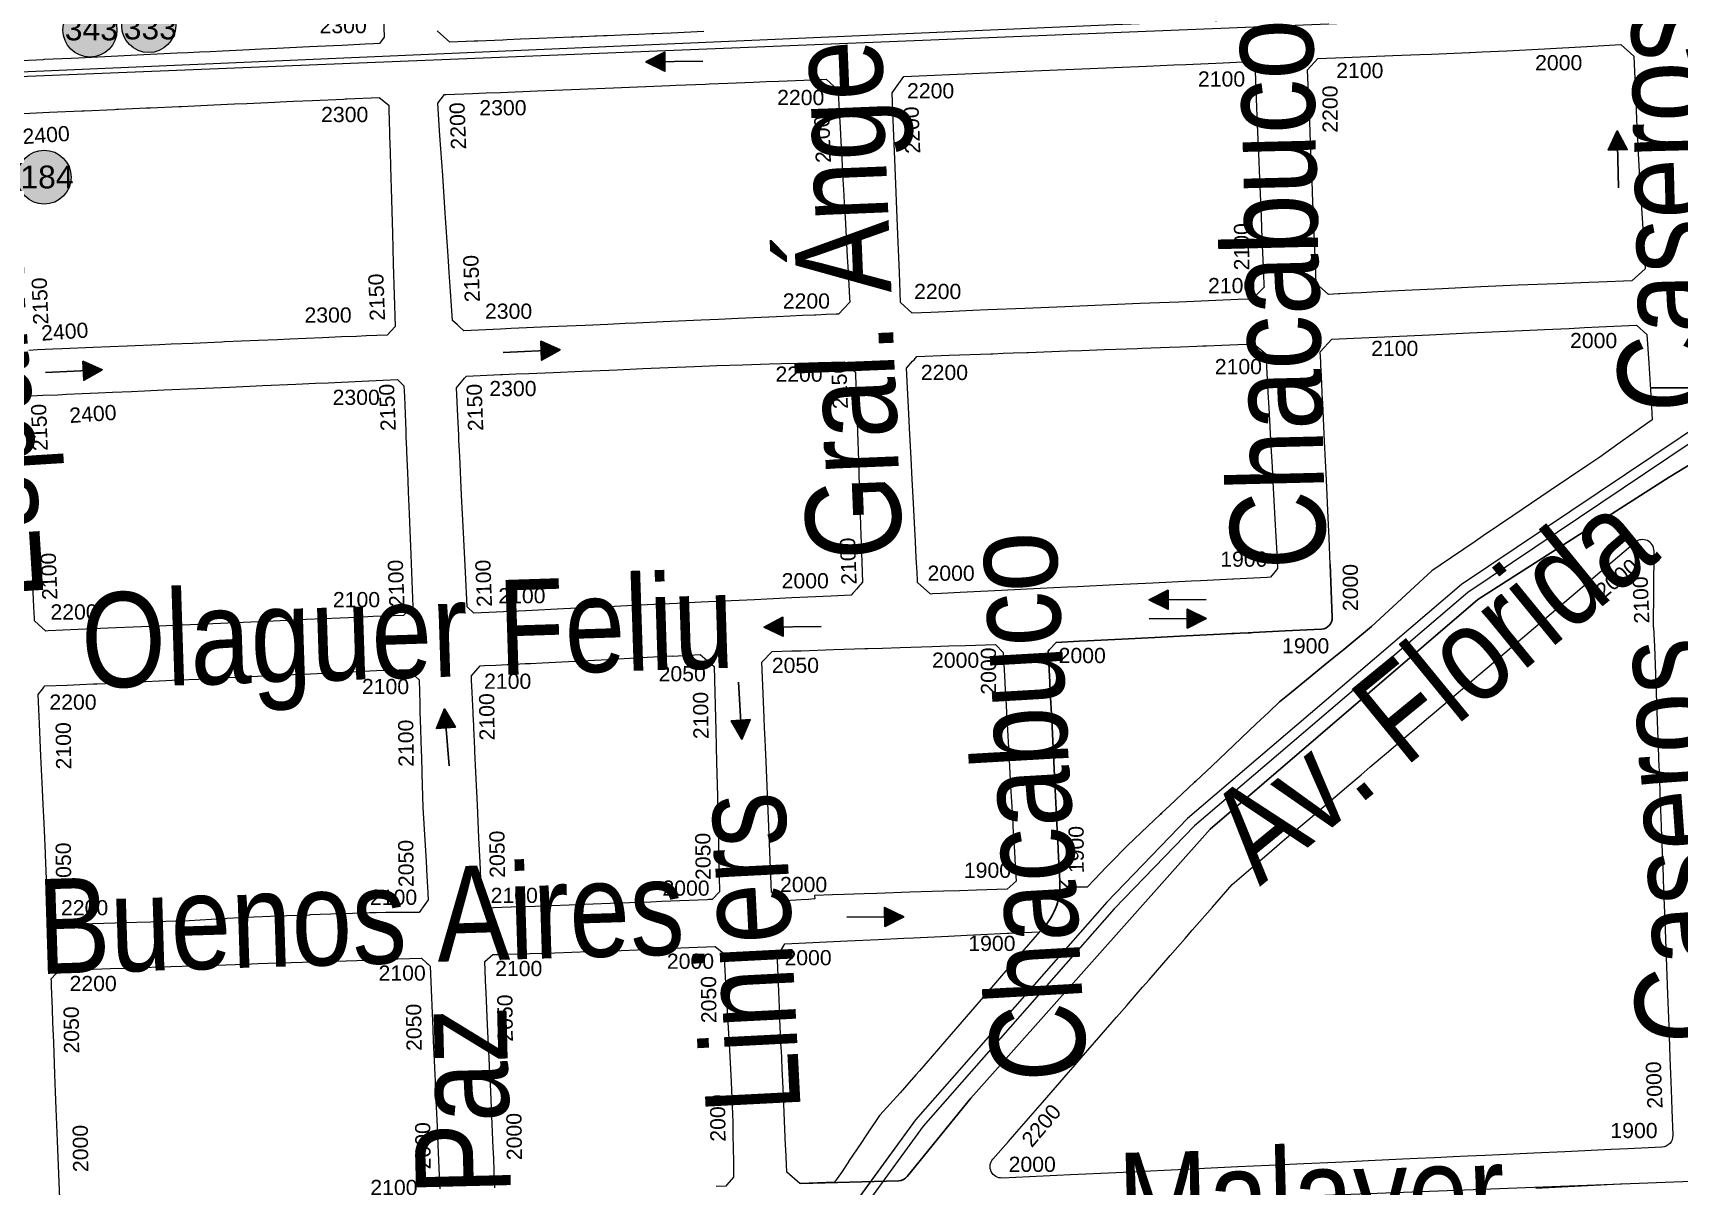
# Model space of a CAD drawing. Header units: millimetres. Extents: x 11558 to 23675, y 49449 to 61482.
# Drawn here: x 18738.4 to 19171.9, y 55759.5 to 56063.2 of the extents above; entities that cross this region are included whole.
import ezdxf

# ---------------------------------------------------------------- set-up
doc = ezdxf.new("R2010")
doc.units = ezdxf.units.MM
doc.linetypes.add('ACAD_ISO03W100', pattern=[30, 12, -18])
for name, color, linetype in [('0. plano base - nombres calles', 22, 'Continuous'), ('0. Plano Base - PLANO', 254, 'Continuous'), ('0. Plano base - sentido calles', 253, 'Continuous'), ('0. vias del tren', 252, 'VÍAS'), ('0.BARRIOS - DIVISIÓN', 12, 'ACAD_ISO03W100'), ('7. puesta en valor CC la lucila', 212, 'Continuous'), ('Linea 343 IDA', 55, 'Continuous'), ('numeración', 7, 'Continuous')]:
    doc.layers.add(name, color=color, linetype=linetype)
for name, color, linetype, true_color in [('Linea 184 IDA', 7, 'Continuous', 0x3d3d3d), ('Linea 184 REGRESO', 7, 'Continuous', 0x18f75b), ('Linea 707 - ex333', 7, 'Continuous', 0xad002b)]:
    doc.layers.add(name, color=color, linetype=linetype, true_color=true_color)
doc.layers.get('7. puesta en valor CC la lucila').off()
doc.styles.get("Standard").update_dxf_attribs({"font": 'arial.ttf'})
doc.linetypes.add('VÍAS', pattern='A,0.15,[130,ltypeshp.shx,S=0.25,R=0,X=0,Y=0],0.15', length=0.3)

# ---------------------------------------------------------------- blocks, each defined once
blk = doc.blocks.new('MANZANAS')
at = {"layer": '0. Plano Base - PLANO', "color": 0, "linetype": 'Continuous', "lineweight": 5}
for p, q in [((5638356.26, 6179566.46), (5638375.63, 6179613.79)), ((5638390.29, 6179596.08), (5638381.08, 6179614.04))]:
    blk.add_line(p, q, dxfattribs=at)
at = {"layer": '0. Plano Base - PLANO', "color": 0, "linetype": 'VÍAS', "lineweight": 5, "ltscale": 4}
for points in [[(5638521.01, 6179852.54), (5638443.65, 6179752.06), (5638377.59, 6179651.23), (5638340.19, 6179582.84), (5638322.33, 6179538.74), (5638313.75, 6179517.56), (5638304.57, 6179494.88), (5638295.85, 6179465.56), (5638277.52, 6179391.47), (5638271.99, 6179354.9), (5638265.44, 6179267.8), (5638261.95, 6179205.01), (5638248.6, 6178985.17), (5638230.1, 6178585.9), (5638216.19, 6178231.93), (5638207.85, 6178052.52), (5638205.17, 6177994.89)], [(5638523.21, 6179851.07), (5638445.8, 6179750.53), (5638379.86, 6179649.87), (5638342.58, 6179581.7), (5638324.78, 6179537.75), (5638316.2, 6179516.57), (5638307.07, 6179494.01), (5638298.4, 6179464.87), (5638280.11, 6179390.95), (5638274.62, 6179354.6), (5638268.08, 6179267.63), (5638264.59, 6179204.86), (5638251.24, 6178985.03), (5638232.74, 6178585.79), (5638218.83, 6178231.82), (5638210.49, 6178052.39), (5638207.81, 6177994.74)]]:
    blk.add_lwpolyline(points, dxfattribs=at)
at = {"layer": '0. Plano Base - PLANO', "color": 0}
for points in [[(5638258.35, 6179362.6), (5638281.02, 6179375.17, 0.218857), (5638282.5, 6179377.19), (5638287.86, 6179403.22), (5638311.07, 6179495.16), (5638345.81, 6179581.35), (5638375.64, 6179633.1), (5638418.77, 6179704.16), (5638448.18, 6179749.19), (5638500.12, 6179817.15), (5638517.95, 6179840.46, 0.823097), (5638514.05, 6179844.87), (5638494.51, 6179833.39)], [(5638307.02, 6179571.66), (5638313.93, 6179559.47, -0.410392), (5638312.84, 6179555.4), (5638304.59, 6179550.58), (5638297.27, 6179546.3), (5638296.74, 6179545.99), (5638296.15, 6179545.65), (5638294.35, 6179544.59), (5638292.97, 6179543.79), (5638292.45, 6179543.48), (5638289.89, 6179541.99), (5638282.05, 6179537.4), (5638274.88, 6179533.21), (5638267.42, 6179528.85), (5638259.52, 6179524.23), (5638257.65, 6179523.14), (5638252.45, 6179520.09), (5638251.78, 6179517.59), (5638251.65, 6179517.1), (5638255.8, 6179510.01), (5638257.09, 6179507.81), (5638260.81, 6179501.45), (5638269.2, 6179487.12), (5638273.62, 6179479.56), (5638273.78, 6179479.29), (5638275.39, 6179476.53), (5638277.9, 6179472.24), (5638278.06, 6179471.97), (5638278.11, 6179471.88), (5638280.84, 6179467.22), (5638282.18, 6179464.92), (5638284.83, 6179464.32), (5638289.41, 6179466.77), (5638290.17, 6179469.3), (5638291.47, 6179473.63), (5638292.12, 6179475.82), (5638293.56, 6179480.63), (5638293.6, 6179480.74), (5638293.69, 6179481.04), (5638293.74, 6179481.18), (5638296.16, 6179488.24), (5638297.68, 6179492.59), (5638297.84, 6179493.04), (5638297.85, 6179493.08), (5638298.81, 6179495.8), (5638301.76, 6179504.24), (5638301.9, 6179504.64), (5638303.81, 6179510.1), (5638305.56, 6179515.1), (5638309.11, 6179525.37), (5638310.6, 6179529.65), (5638311.88, 6179533.35), (5638312.97, 6179535.88), (5638314.45, 6179539.31), (5638317.02, 6179545.29), (5638318.52, 6179548.78), (5638320.51, 6179553.38), (5638324.26, 6179562.08)], [(5638283.71, 6179450.48, 0.228234), (5638282.18, 6179464.92, -1.337901)]]:
    blk.add_lwpolyline(points, format="xyb", dxfattribs=at)
at = {"layer": '0. Plano Base - PLANO', "color": 0, "linetype": 'Continuous', "lineweight": 5}
for points in [[(5638276.11, 6179635.79), (5638273.86, 6179634.47), (5638271.65, 6179635.02), (5638269.7, 6179635.51), (5638268.51, 6179637.59), (5638268.36, 6179637.84), (5638265.14, 6179643.46), (5638261.08, 6179650.57), (5638257.81, 6179656.28), (5638256.09, 6179659.29), (5638251.39, 6179667.49), (5638249.69, 6179670.46), (5638241.71, 6179684.42), (5638242.77, 6179688.29), (5638248.73, 6179691.7), (5638254.3, 6179694.9), (5638259.86, 6179698.07), (5638266.09, 6179701.64), (5638268.71, 6179703.14), (5638277.46, 6179708.16), (5638277.59, 6179708.23), (5638280.31, 6179709.8), (5638285.93, 6179713.04), (5638294.49, 6179718.09), (5638304.15, 6179723.8), (5638311.84, 6179728.33), (5638316.25, 6179727.24), (5638323.25, 6179715.14), (5638324.72, 6179712.6), (5638326.85, 6179708.92), (5638328.31, 6179706.41), (5638333.21, 6179698.12), (5638334.37, 6179696.18), (5638335.83, 6179693.75), (5638338.53, 6179689.26), (5638344.75, 6179678.91), (5638343.08, 6179674.45), (5638335.54, 6179670.16), (5638333.24, 6179668.85), (5638325.92, 6179664.69), (5638317.04, 6179659.63), (5638308.56, 6179654.76), (5638299.7, 6179649.58), (5638291.26, 6179644.65), (5638285.1, 6179641.04), (5638281.31, 6179638.83), (5638279.34, 6179637.67), (5638279.14, 6179637.56), (5638276.4, 6179635.95)], [(5638183.13, 6179582.02), (5638178.83, 6179579.55), (5638174.84, 6179580.59), (5638172.19, 6179585.24), (5638170.9, 6179587.49), (5638165.94, 6179596.18), (5638156.09, 6179613.41), (5638150.98, 6179622.36), (5638147.41, 6179628.61), (5638148.17, 6179633.87), (5638165.61, 6179643.89), (5638170.95, 6179646.96), (5638174.05, 6179648.75), (5638203.63, 6179665.76), (5638209.83, 6179669.33), (5638212.59, 6179670.91), (5638221.1, 6179675.81), (5638225.69, 6179678.45), (5638229.61, 6179677.69), (5638234.35, 6179669.41), (5638235.48, 6179667.45), (5638235.5, 6179667.41), (5638236.52, 6179665.63), (5638236.6, 6179665.49), (5638241.43, 6179657.07), (5638243.68, 6179653.13), (5638248.62, 6179644.52), (5638251.53, 6179639.44), (5638256.2, 6179631.31), (5638257.7, 6179628.68), (5638257.91, 6179628.33), (5638257.5, 6179626.97), (5638256.92, 6179625.03), (5638256.67, 6179624.19), (5638256.3, 6179623.98), (5638253.36, 6179622.3), (5638248.28, 6179619.38), (5638241.53, 6179615.51), (5638239.78, 6179614.51), (5638230.96, 6179609.45), (5638222.32, 6179604.49), (5638213.77, 6179599.59), (5638204.59, 6179594.32), (5638196.13, 6179589.47), (5638192.69, 6179587.5), (5638186.63, 6179584.02)], [(5638084.55, 6179525.81), (5638076.22, 6179521), (5638074.42, 6179521.48), (5638073.96, 6179521.61), (5638072.31, 6179522.04), (5638068.3, 6179528.62), (5638065.71, 6179532.87), (5638064.19, 6179535.37), (5638062.79, 6179537.66), (5638058.21, 6179545.17), (5638057.59, 6179546.19), (5638052.38, 6179554.73), (5638046.91, 6179563.71), (5638045.46, 6179566.08), (5638042.47, 6179570.99), (5638043.02, 6179573.82), (5638043.4, 6179574.04), (5638049.41, 6179577.48), (5638050.87, 6179578.31), (5638052.55, 6179579.28), (5638055.85, 6179581.17), (5638064.27, 6179585.98), (5638073.97, 6179591.53), (5638081.64, 6179595.93), (5638094.57, 6179603.33), (5638095.9, 6179604.09), (5638102.72, 6179608), (5638103.57, 6179608.48), (5638107.82, 6179610.91), (5638113.66, 6179614.26), (5638116.58, 6179615.93), (5638119.5, 6179617.6), (5638125.2, 6179620.86), (5638130.32, 6179623.79), (5638134.38, 6179622.72), (5638135.55, 6179620.74), (5638137.95, 6179616.69), (5638139.42, 6179614.2), (5638141.32, 6179610.99), (5638144.51, 6179605.6), (5638146.38, 6179602.44), (5638148.53, 6179598.8), (5638149.7, 6179596.82), (5638151.53, 6179593.73), (5638153.29, 6179590.76), (5638156.8, 6179584.83), (5638158.81, 6179581.44), (5638162.32, 6179575.5), (5638162.9, 6179574.52), (5638161.75, 6179570.4), (5638161.16, 6179570.06), (5638158.93, 6179568.77), (5638156.58, 6179567.42), (5638156.25, 6179567.22), (5638153.53, 6179565.66), (5638150.71, 6179564.02), (5638147.59, 6179562.22), (5638138.85, 6179557.18), (5638134.35, 6179554.58), (5638130.34, 6179552.26), (5638121.67, 6179547.25), (5638115.52, 6179543.7), (5638113, 6179542.24), (5638109.05, 6179539.96), (5638103.89, 6179536.99), (5638095.64, 6179532.22), (5638086.99, 6179527.23)], [(5638217.64, 6179516.4), (5638217.11, 6179516.09), (5638216.97, 6179516.13), (5638212.8, 6179517.22), (5638212.49, 6179517.75), (5638211.46, 6179519.5), (5638209.49, 6179522.85), (5638207.31, 6179526.58), (5638206.52, 6179527.93), (5638201.4, 6179536.67), (5638199.04, 6179540.69), (5638196.21, 6179545.52), (5638192.26, 6179552.26), (5638191.2, 6179554.07), (5638184.21, 6179566), (5638184.77, 6179568.34), (5638184.91, 6179568.9), (5638185.17, 6179569.98), (5638192.57, 6179574.18), (5638202.15, 6179579.62), (5638202.6, 6179579.87), (5638204.99, 6179581.23), (5638207.25, 6179582.51), (5638210.39, 6179584.29), (5638210.69, 6179584.46), (5638219.73, 6179589.58), (5638222.9, 6179591.38), (5638228.19, 6179594.39), (5638230.76, 6179595.84), (5638235.66, 6179598.63), (5638236.8, 6179599.27), (5638243.09, 6179602.84), (5638245.59, 6179604.26), (5638249.33, 6179606.38), (5638250.7, 6179607.16), (5638251.57, 6179607.65), (5638255.07, 6179609.64), (5638258.78, 6179611.74), (5638262.52, 6179613.86), (5638266.4, 6179612.98), (5638271.59, 6179604.21), (5638273.64, 6179600.75), (5638278.82, 6179592), (5638281.6, 6179587.3), (5638283.6, 6179583.93), (5638288.64, 6179575.42), (5638290.95, 6179571.51), (5638293.25, 6179567.64), (5638295.23, 6179564.28), (5638295.03, 6179563.26), (5638294.67, 6179561.35), (5638293.85, 6179560.87), (5638286.18, 6179556.4), (5638286.09, 6179556.34), (5638283.16, 6179554.64), (5638278.68, 6179552.02), (5638276.68, 6179550.85), (5638267.84, 6179545.69), (5638259.3, 6179540.71), (5638250.61, 6179535.64), (5638248.41, 6179534.36), (5638242.2, 6179530.74), (5638233.4, 6179525.6), (5638223.94, 6179520.08), (5638219.72, 6179517.62)], [(5638124.69, 6179463.13), (5638112.84, 6179456.23), (5638110.49, 6179456.87), (5638105.88, 6179464.76), (5638100.66, 6179473.71), (5638095.63, 6179482.33), (5638090.51, 6179491.11), (5638088.34, 6179494.83), (5638087.68, 6179495.97), (5638085.15, 6179500.3), (5638081.39, 6179506.74), (5638082.12, 6179510.04), (5638082.15, 6179510.15), (5638082.27, 6179510.72), (5638090.06, 6179515.22), (5638090.49, 6179515.47), (5638093.59, 6179517.25), (5638096.59, 6179518.9), (5638102.14, 6179522.09), (5638108.79, 6179525.91), (5638110.94, 6179527.15), (5638116.77, 6179530.51), (5638122.64, 6179533.88), (5638128.44, 6179537.22), (5638134.39, 6179540.64), (5638139.53, 6179543.57), (5638145.48, 6179546.89), (5638151.66, 6179550.35), (5638154.42, 6179551.89), (5638158.16, 6179553.98), (5638160.68, 6179555.39), (5638162.94, 6179556.66), (5638168.85, 6179559.96), (5638169.59, 6179559.75), (5638171.19, 6179559.29), (5638172.77, 6179558.84), (5638174.68, 6179555.44), (5638176.49, 6179552.22), (5638179.21, 6179547.37), (5638184.16, 6179538.56), (5638189.08, 6179529.81), (5638190.86, 6179526.63), (5638191.11, 6179526.19), (5638193.85, 6179521.31), (5638194.73, 6179519.75), (5638199.85, 6179510.63), (5638199.66, 6179509.84), (5638199.61, 6179509.65), (5638199.29, 6179508.3), (5638199.04, 6179507.26), (5638198.95, 6179506.93), (5638198.8, 6179506.27), (5638197.3, 6179505.4), (5638194.27, 6179503.63), (5638185.28, 6179498.4), (5638176.75, 6179493.44), (5638167.93, 6179488.3), (5638164.63, 6179486.38), (5638159.15, 6179483.19), (5638150.56, 6179478.19), (5638142.07, 6179473.24), (5638136.4, 6179469.95), (5638133.28, 6179468.13)], [(5638219.23, 6179426.06), (5638219.2, 6179426.04), (5638216.29, 6179427.17), (5638212.06, 6179434.52), (5638207.68, 6179442.14), (5638203.46, 6179449.48), (5638199.12, 6179457.03), (5638197.29, 6179460.22), (5638196.23, 6179462.06), (5638194.7, 6179464.73), (5638193.39, 6179467.02), (5638190.2, 6179472.57), (5638186.06, 6179479.76), (5638187.17, 6179483.44), (5638191.75, 6179486.01), (5638193.83, 6179487.17), (5638201.32, 6179491.38), (5638208.52, 6179495.42), (5638209.15, 6179495.77), (5638212.52, 6179497.66), (5638216.63, 6179499.97), (5638223.98, 6179504.09), (5638227.77, 6179506.22), (5638231.61, 6179508.37), (5638238.56, 6179512.27), (5638241.26, 6179511.3), (5638244.4, 6179506.02), (5638246.3, 6179502.82), (5638248.37, 6179499.33), (5638250.47, 6179495.8), (5638250.94, 6179495.01), (5638254.85, 6179488.42), (5638259.29, 6179480.93), (5638263.45, 6179473.92), (5638265.56, 6179470.37), (5638268.1, 6179466.1), (5638269.93, 6179463.01), (5638272.05, 6179459.44), (5638270.92, 6179456.46), (5638263.89, 6179452.52), (5638259.97, 6179450.32), (5638256.29, 6179448.25), (5638248.61, 6179443.94), (5638241.04, 6179439.69), (5638238.12, 6179438.05), (5638235.74, 6179436.72), (5638233.53, 6179435.48), (5638230.8, 6179433.94), (5638226.74, 6179431.66), (5638226.71, 6179431.65), (5638227.22, 6179430.85), (5638225.74, 6179429.97), (5638224.14, 6179429.01)], [(5638153.21, 6179389.75), (5638151.82, 6179388.96), (5638150, 6179389.33), (5638149.23, 6179390.67), (5638145.8, 6179396.57), (5638145.57, 6179396.97), (5638144.56, 6179398.71), (5638141.28, 6179404.36), (5638136.92, 6179411.87), (5638135.22, 6179414.81), (5638132.59, 6179419.33), (5638129.86, 6179424.03), (5638128.2, 6179426.89), (5638128.01, 6179427.23), (5638126.38, 6179430.03), (5638124.99, 6179432.42), (5638124.69, 6179432.94), (5638122.07, 6179437.45), (5638120.41, 6179440.31), (5638119.84, 6179441.3), (5638120.72, 6179444.69), (5638121.64, 6179445.23), (5638124.23, 6179446.74), (5638126.81, 6179448.26), (5638127.3, 6179448.55), (5638130.9, 6179450.66), (5638132.11, 6179451.36), (5638134.81, 6179452.95), (5638142.27, 6179457.32), (5638149.69, 6179461.68), (5638157.27, 6179466.12), (5638164.53, 6179470.38), (5638164.55, 6179470.39), (5638168.27, 6179472.57), (5638170.74, 6179474.02), (5638175.47, 6179472.92), (5638178.82, 6179466.85), (5638183.59, 6179458.18), (5638187.67, 6179450.77), (5638191.93, 6179443.03), (5638195.04, 6179437.37), (5638195.89, 6179435.83), (5638200.19, 6179428.03), (5638204.08, 6179420.95), (5638203.26, 6179418.24), (5638202.45, 6179417.78), (5638202.1, 6179417.57), (5638191.79, 6179411.67), (5638189.24, 6179410.21), (5638181.9, 6179406.03), (5638174.01, 6179401.56), (5638173.84, 6179401.46), (5638170.5, 6179399.57), (5638166.47, 6179397.28), (5638165.48, 6179396.71), (5638162.72, 6179395.15), (5638159.19, 6179393.14)], [(5638258.35, 6179362.6), (5638258.24, 6179362.54), (5638253.78, 6179363.61), (5638250.75, 6179368.87), (5638250.29, 6179369.66), (5638245.96, 6179377.18), (5638243.68, 6179381.13), (5638241.86, 6179384.28), (5638240.15, 6179387.25), (5638237.7, 6179391.49), (5638237.61, 6179391.65), (5638233.65, 6179398.51), (5638233.18, 6179399.34), (5638228.96, 6179406.65), (5638225.86, 6179412.03), (5638225.45, 6179412.73), (5638225.62, 6179416.66), (5638239.92, 6179424.99), (5638246.91, 6179429.06), (5638252.78, 6179432.48), (5638254.99, 6179433.76), (5638262.91, 6179438.37), (5638267.12, 6179440.82), (5638270.33, 6179442.69), (5638276.31, 6179446.18), (5638276.78, 6179446.45), (5638283.71, 6179450.48), (5638282.05, 6179443.51), (5638278.66, 6179429.25), (5638275.46, 6179415.79), (5638272.5, 6179403.35), (5638272.18, 6179401.99), (5638270.67, 6179395.87), (5638269.65, 6179392.01), (5638269.02, 6179389.65), (5638268.6, 6179388.05), (5638267.85, 6179381.41), (5638267.65, 6179379.61), (5638266.97, 6179373.6), (5638266.95, 6179373.48), (5638266.58, 6179370.18), (5638266.22, 6179367.04)], [(5638054.5, 6179333.51), (5638053.07, 6179332.74), (5638050.29, 6179333.43), (5638046.32, 6179340.36), (5638042.04, 6179347.75), (5638041.84, 6179348.09), (5638037.88, 6179354.93), (5638037.84, 6179355), (5638035.4, 6179359.23), (5638033.4, 6179362.68), (5638029.03, 6179370.22), (5638024.76, 6179377.59), (5638020.87, 6179384.32), (5638021.21, 6179386.09), (5638021.34, 6179386.71), (5638021.42, 6179387.14), (5638026.51, 6179390.05), (5638029.43, 6179391.72), (5638032.51, 6179393.49), (5638033.37, 6179393.98), (5638037.13, 6179396.16), (5638044.4, 6179400.39), (5638047.47, 6179402.17), (5638051.96, 6179404.78), (5638056.42, 6179407.38), (5638057.49, 6179407.99), (5638059.38, 6179409.09), (5638063.23, 6179411.34), (5638067.02, 6179413.54), (5638074.25, 6179417.74), (5638082.02, 6179422.26), (5638089.59, 6179426.66), (5638097.01, 6179430.97), (5638100.02, 6179432.66), (5638100.26, 6179432.79), (5638104.27, 6179435.04), (5638108.08, 6179434), (5638111.16, 6179428.48), (5638112.22, 6179426.57), (5638114.4, 6179422.68), (5638116.02, 6179419.78), (5638118.14, 6179415.97), (5638119.85, 6179412.91), (5638120.18, 6179412.34), (5638124.49, 6179404.62), (5638128.91, 6179397.27), (5638131.77, 6179392.48), (5638133.81, 6179389.01), (5638135.18, 6179386.66), (5638136.95, 6179383.65), (5638136.74, 6179382.16), (5638136.39, 6179379.6), (5638131.22, 6179376.97), (5638128.57, 6179375.63), (5638126.32, 6179374.36), (5638124.8, 6179373.51), (5638120.89, 6179371.31), (5638113.49, 6179367.13), (5638111.1, 6179365.77), (5638111.02, 6179365.72), (5638105.87, 6179362.78), (5638098.39, 6179358.52), (5638092.14, 6179354.83), (5638091.97, 6179354.72), (5638091.08, 6179354.2), (5638083.6, 6179349.78), (5638081.52, 6179348.59), (5638080.45, 6179347.99), (5638076.07, 6179345.53), (5638074.83, 6179344.84), (5638068.3, 6179341.18), (5638066.64, 6179340.25), (5638061.39, 6179337.3), (5638058.66, 6179335.77), (5638055.06, 6179333.82)]]:
    blk.add_lwpolyline(points, close=True, dxfattribs=at)
for points in [[(5638096, 6179620.04), (5638088.5, 6179615.74), (5638084.56, 6179613.48), (5638084.05, 6179613.18), (5638081.14, 6179611.51), (5638078.79, 6179610.16), (5638073.87, 6179607.34), (5638073.64, 6179607.21), (5638072.99, 6179606.84), (5638071.4, 6179605.93), (5638071.06, 6179605.73), (5638068.26, 6179604.12), (5638067.79, 6179603.85), (5638066.23, 6179602.96), (5638065.72, 6179602.67), (5638058.27, 6179598.39), (5638054.07, 6179595.98), (5638050.9, 6179594.17), (5638050.04, 6179593.67), (5638044.28, 6179590.36), (5638043.49, 6179589.91), (5638037.89, 6179586.7), (5638033.57, 6179587.83)], [(5638307.02, 6179571.66), (5638303.56, 6179577.61), (5638300.89, 6179582.22), (5638295.88, 6179590.84), (5638290.78, 6179599.61), (5638287.72, 6179604.88), (5638285.71, 6179608.33), (5638284.5, 6179610.42), (5638282.91, 6179613.14), (5638281.87, 6179614.94), (5638280.21, 6179617.79), (5638278.9, 6179620.04), (5638280.1, 6179624.41), (5638285.07, 6179627.29), (5638293.87, 6179632.38), (5638302.39, 6179637.32), (5638311.5, 6179642.61), (5638320.09, 6179647.58), (5638328.59, 6179652.51), (5638334.24, 6179655.78), (5638337.7, 6179657.79), (5638340.97, 6179659.68), (5638349.58, 6179664.67), (5638353.13, 6179663.77), (5638357.03, 6179657.28), (5638362.12, 6179648.82), (5638364.73, 6179644.48), (5638360, 6179635.26), (5638359.64, 6179634.56), (5638356.99, 6179629.4), (5638355.17, 6179626.03), (5638349.49, 6179615.56), (5638343.82, 6179605.09), (5638339.34, 6179596.82), (5638338.11, 6179594.54), (5638332.84, 6179584.81), (5638331.54, 6179582.41)], [(5638018.21, 6179586.45), (5638021.96, 6179579.91), (5638021.61, 6179577.84), (5638020.25, 6179577.05), (5638018.37, 6179575.96), (5638013.15, 6179572.92), (5638011.16, 6179571.76), (5638005.66, 6179568.56), (5637998.2, 6179564.22), (5637994.75, 6179562.21), (5637990.51, 6179559.75), (5637985.88, 6179557.05), (5637983.04, 6179555.4), (5637980.57, 6179553.96), (5637977.96, 6179552.45), (5637975.52, 6179551.02), (5637967.95, 6179546.62), (5637960.45, 6179542.25), (5637953.11, 6179537.98), (5637951.37, 6179536.97), (5637945.23, 6179533.4), (5637944.99, 6179533.26), (5637943.48, 6179532.38), (5637939.8, 6179530.23)], [(5637945.42, 6179517.44), (5637952.86, 6179521.74), (5637960.21, 6179525.99), (5637960.76, 6179526.31), (5637967.65, 6179530.29), (5637968.1, 6179530.55), (5637968.58, 6179530.83), (5637974.96, 6179534.52), (5637975.46, 6179534.81), (5637975.92, 6179535.07), (5637982.36, 6179538.8), (5637982.97, 6179539.15), (5637990.35, 6179543.42), (5637995.08, 6179546.15), (5637997.86, 6179547.76), (5638004.25, 6179551.45), (5638005.48, 6179552.16), (5638008.56, 6179553.94), (5638012.86, 6179556.43), (5638019.96, 6179560.53), (5638020.38, 6179560.78), (5638020.67, 6179560.95), (5638028.08, 6179565.23), (5638031.27, 6179564.56), (5638033.86, 6179559.9), (5638034.19, 6179559.31), (5638035.35, 6179557.22), (5638036.06, 6179555.95), (5638037.4, 6179553.55), (5638038.96, 6179550.75), (5638039.16, 6179550.38), (5638043.35, 6179542.87), (5638044.84, 6179540.18), (5638047.64, 6179535.15), (5638051.6, 6179528.04), (5638059.63, 6179513.61), (5638059.22, 6179512.18), (5638058.78, 6179510.69), (5638054.1, 6179507.99), (5638053.98, 6179507.92), (5638051.75, 6179506.64), (5638048.36, 6179504.69), (5638044, 6179502.19), (5638036.53, 6179497.89), (5638033.76, 6179496.29), (5638029.35, 6179493.76), (5638021.63, 6179489.32), (5638021.02, 6179488.97), (5638014.4, 6179485.16), (5638009.42, 6179482.3), (5638006.77, 6179480.78), (5637999.37, 6179476.52), (5637991.63, 6179472.07), (5637984.53, 6179467.98), (5637982.4, 6179466.76), (5637978.88, 6179464.74), (5637976.93, 6179463.61)], [(5637983.02, 6179453.27), (5637985.67, 6179454.81), (5637989.03, 6179456.74), (5637991.01, 6179457.89), (5637994.65, 6179459.99), (5637998.29, 6179462.09), (5638001.55, 6179463.97), (5638005.89, 6179466.48), (5638008.86, 6179468.19), (5638013.26, 6179470.73), (5638020.82, 6179475.09), (5638024.61, 6179477.28), (5638028.25, 6179479.38), (5638035.87, 6179483.78), (5638043.38, 6179488.11), (5638047.88, 6179490.71), (5638050.77, 6179492.38), (5638058.5, 6179496.84), (5638066.63, 6179501.54), (5638068.86, 6179500.88), (5638070.29, 6179498.38), (5638074.82, 6179490.47), (5638075.48, 6179489.31), (5638077.24, 6179486.24), (5638077.39, 6179485.98), (5638077.54, 6179485.72), (5638080.25, 6179480.98), (5638081.33, 6179479.1), (5638082.75, 6179476.62), (5638083.72, 6179474.93), (5638085.65, 6179471.55), (5638087.85, 6179467.7), (5638089.88, 6179464.16), (5638097.82, 6179450.28), (5638096.65, 6179447.18), (5638089.74, 6179443.2), (5638085.99, 6179441.03), (5638082.16, 6179438.83), (5638078.26, 6179436.58), (5638074.4, 6179434.35), (5638066.94, 6179430.05), (5638044.4, 6179417.06), (5638036.8, 6179412.68), (5638029.14, 6179408.27), (5638025.77, 6179406.32), (5638015.45, 6179400.37), (5638014.92, 6179400.06), (5638011.09, 6179401.11), (5638010.74, 6179401.71), (5638009.31, 6179404.15), (5638008.17, 6179406.11), (5638005.64, 6179410.44)], [(5638187.49, 6179324.48), (5638186.52, 6179326.19), (5638185.33, 6179328.28), (5638183.61, 6179331.3), (5638182.26, 6179333.66), (5638181.27, 6179335.39), (5638179.15, 6179339.03), (5638174.84, 6179346.48), (5638172.97, 6179349.69), (5638172.45, 6179350.6), (5638170.42, 6179354.1), (5638168.66, 6179357.12), (5638167.82, 6179358.57), (5638165.99, 6179361.73), (5638161.72, 6179369.11), (5638160.21, 6179371.71), (5638160.06, 6179371.97), (5638157.62, 6179376.17), (5638158.73, 6179378.75), (5638160.99, 6179380.01), (5638161.61, 6179380.36), (5638167.26, 6179383.5), (5638172.96, 6179386.69), (5638176.83, 6179388.89), (5638180.73, 6179391.11), (5638188.16, 6179395.3), (5638191.95, 6179397.47), (5638195.35, 6179399.43), (5638195.88, 6179399.73), (5638200, 6179402.1), (5638203.65, 6179404.19), (5638209.69, 6179407.66), (5638212.51, 6179407.07), (5638214.77, 6179403.29), (5638216.59, 6179400.25), (5638221.08, 6179392.75), (5638225.61, 6179385.18), (5638229.8, 6179377.97), (5638234.14, 6179370.51), (5638235.07, 6179368.79), (5638236.94, 6179365.34), (5638238.12, 6179363.18), (5638240.3, 6179359.15), (5638240.35, 6179359.05), (5638242.01, 6179355.96), (5638241.31, 6179353.32), (5638241.21, 6179352.94), (5638239.05, 6179351.71)], [(5638088.21, 6179267.23), (5638083.88, 6179274.82), (5638079.59, 6179282.36), (5638075.41, 6179289.69), (5638073.16, 6179293.63), (5638070.91, 6179297.57), (5638066.7, 6179304.96), (5638064.15, 6179309.44), (5638062.37, 6179312.57), (5638059.4, 6179317.79), (5638058.74, 6179318.95), (5638058.44, 6179319.49), (5638058.92, 6179321.19), (5638058.97, 6179321.36), (5638059.28, 6179322.43), (5638062.34, 6179324.16), (5638067.03, 6179326.8), (5638071.01, 6179329.04), (5638074.65, 6179331.08), (5638082.45, 6179335.47), (5638089.91, 6179339.67), (5638097.55, 6179343.97), (5638101.82, 6179346.37), (5638101.91, 6179346.42), (5638104.95, 6179348.13), (5638109.56, 6179350.73), (5638112.55, 6179352.41), (5638120.23, 6179356.73), (5638127.65, 6179360.91), (5638129.25, 6179361.81), (5638130.74, 6179362.65), (5638134.83, 6179364.95), (5638135.21, 6179365.16), (5638137.06, 6179366.2), (5638142.49, 6179369.26), (5638144.32, 6179368.73), (5638144.73, 6179368.62), (5638145.45, 6179368.42), (5638149.56, 6179361.28), (5638150.62, 6179359.44), (5638153.67, 6179354.13), (5638155.28, 6179351.33), (5638157.82, 6179346.93), (5638159.76, 6179343.55), (5638160.49, 6179342.28), (5638162.21, 6179339.29), (5638166.51, 6179331.82), (5638166.64, 6179331.6), (5638167.89, 6179329.43), (5638171.98, 6179322.32), (5638174.71, 6179317.58)]]:
    blk.add_lwpolyline(points, dxfattribs=at)
at = {"layer": '0. Plano Base - PLANO', "color": 0}
for points in [[(5638373.23, 6179658.37), (5638360.39, 6179651.7)], [(5638324.26, 6179562.08), (5638331.54, 6179582.41)]]:
    blk.add_lwpolyline(points, dxfattribs=at)
at = {"layer": '0. Plano Base - PLANO', "color": 0, "linetype": 'Continuous', "lineweight": 5}
blk.add_lwpolyline([(5638390.29, 6179596.08), (5638392.76, 6179591.73), (5638404.85, 6179570.47), (5638405.48, 6179569.37), (5638407.54, 6179565.74), (5638408.21, 6179564.56), (5638409.95, 6179561.5), (5638411.93, 6179558.01), (5638416.11, 6179550.66), (5638416.59, 6179549.82), (5638417.14, 6179548.85), (5638417.67, 6179547.93), (5638418.59, 6179546.3), (5638420.45, 6179543.03), (5638422.75, 6179538.99), (5638424.65, 6179535.65), (5638426.41, 6179532.55), (5638429.64, 6179526.86), (5638433.26, 6179520.49), (5638438, 6179512.15), (5638442.17, 6179504.82), (5638443.5, 6179502.49), (5638446.3, 6179497.56), (5638450.48, 6179490.2), (5638453.07, 6179485.65), (5638456.4, 6179479.79, -0.411566), (5638455.3, 6179475.71), (5638447.51, 6179471.19), (5638443.69, 6179468.97), (5638433.13, 6179462.84), (5638426.06, 6179458.74), (5638418.29, 6179454.23), (5638414.95, 6179452.29), (5638413.02, 6179451.17), (5638410.99, 6179449.99), (5638407.72, 6179448.09), (5638403.43, 6179445.6), (5638399.58, 6179443.37), (5638396.1, 6179441.35), (5638388.42, 6179436.89), (5638384.08, 6179434.37), (5638380.85, 6179432.49), (5638373.67, 6179428.33), (5638365.71, 6179423.71), (5638358.58, 6179419.57), (5638350.96, 6179415.14), (5638349.87, 6179414.51), (5638341.77, 6179409.81), (5638338.66, 6179408), (5638330.84, 6179403.46), (5638320.45, 6179397.43), (5638304.84, 6179388.37, -0.660211), (5638300.42, 6179391.67), (5638301.87, 6179397.65), (5638302.65, 6179400.91), (5638305.08, 6179410.93), (5638307.55, 6179421.14), (5638307.97, 6179422.87), (5638308.74, 6179426.05), (5638310.62, 6179433.84), (5638312.07, 6179439.83), (5638313.03, 6179443.81), (5638313.93, 6179447.53), (5638314.53, 6179450.01), (5638315.15, 6179452.57), (5638317.13, 6179460.76), (5638318.53, 6179466.52), (5638319.21, 6179469.34), (5638321.12, 6179477.25), (5638322.97, 6179484.87), (5638323.28, 6179485.65), (5638325.4, 6179490.89), (5638326.57, 6179493.81), (5638328.14, 6179497.69), (5638329.78, 6179501.76), (5638333.1, 6179509.87), (5638338.19, 6179522.3), (5638339.77, 6179526.16), (5638340.99, 6179529.14), (5638343.11, 6179534.32), (5638346.34, 6179542.22), (5638346.77, 6179543.28), (5638348.33, 6179547.09), (5638349.35, 6179549.57), (5638349.67, 6179550.35), (5638353.04, 6179558.6), (5638355.19, 6179563.84), (5638356.26, 6179566.46)], format="xyb", dxfattribs=at)
blk.add_arc((5638378.41, 6179612.67), 3, 27.1552, 158.0123, dxfattribs=at)
blk = doc.blocks.new('184 vuelta')
at = {"layer": 'Linea 184 REGRESO', "lineweight": 211, "true_color": 0xededed}
h = blk.add_hatch(color=7, dxfattribs=at)
h.dxf.hatch_style = 1
edge = h.paths.add_edge_path()
edge.add_arc((0, 0), 7.11, 0, 360)
at = {"layer": 'Linea 184 REGRESO', "lineweight": 9}
blk.add_circle((0, 0), 7.11, dxfattribs=at)
at = {"layer": 'Linea 184 REGRESO', "lineweight": 15, "insert": (-6.26, 3.05), "char_height": 6, "attachment_point": 1}
blk.add_mtext_dynamic_manual_height_columns('184', width=16.4579, gutter_width=12.5, heights=[0], dxfattribs=at)
blk = doc.blocks.new('343 ida')
at = {"layer": 'Linea 343 IDA', "lineweight": 211, "true_color": 0xededed}
h = blk.add_hatch(color=7, dxfattribs=at)
h.dxf.hatch_style = 1
edge = h.paths.add_edge_path()
edge.add_arc((0, 0), 7.11, 0, 360)
at = {"layer": 'Linea 343 IDA', "lineweight": 15}
blk.add_circle((0, 0), 7.11, dxfattribs=at)
at = {"layer": 'Linea 343 IDA', "lineweight": 211, "insert": (-6.63, 3.28), "char_height": 6, "attachment_point": 1}
blk.add_mtext_dynamic_manual_height_columns('343', width=12.2859, gutter_width=12.5, heights=[0], dxfattribs=at)
blk = doc.blocks.new('707 ida')
at = {"layer": 'Linea 707 - ex333', "lineweight": 211, "true_color": 0xededed}
h = blk.add_hatch(color=7, dxfattribs=at)
h.dxf.hatch_style = 1
edge = h.paths.add_edge_path()
edge.add_arc((-10.26, 6.45), 7.11, 0, 360)
at = {"layer": 'Linea 707 - ex333', "lineweight": 9}
blk.add_circle((-10.26, 6.45), 7.11, dxfattribs=at)
at = {"layer": 'Linea 707 - ex333', "lineweight": 211, "insert": (-16.82, 8.81), "char_height": 6, "attachment_point": 1}
blk.add_mtext_dynamic_manual_height_columns('333', width=27.2677, gutter_width=12.5, heights=[0], dxfattribs=at)

msp = doc.modelspace()

# ---------------------------------------------------------------- hatches: boundary and pattern name
at = {"layer": '0. Plano base - sentido calles', "linetype": 'Continuous', "lineweight": 25, "ltscale": 2, "true_color": 0x1a1a1a}
h = msp.add_hatch(color=250, dxfattribs=at)
h.dxf.hatch_style = 1
h.paths.add_polyline_path([(18899.78, 56055.53), (18904.81, 56053.08), (18904.78, 56055.58)])
h.paths.add_polyline_path([(18899.78, 56055.53), (18904.78, 56055.58), (18904.76, 56058.08)])
h = msp.add_hatch(color=250, dxfattribs=at)
h.dxf.hatch_style = 1
h.paths.add_polyline_path([(19155.6, 56037.38), (19153.22, 56032.33), (19155.72, 56032.38)])
h.paths.add_polyline_path([(19155.6, 56037.38), (19155.72, 56032.38), (19158.22, 56032.44)])
h = msp.add_hatch(color=250, dxfattribs=at)
h.dxf.hatch_style = 1
h.paths.add_polyline_path([(18877.21, 55979.72), (18872.09, 55981.97), (18872.21, 55979.47)])
h.paths.add_polyline_path([(18877.21, 55979.72), (18872.21, 55979.47), (18872.33, 55976.98)])
h = msp.add_hatch(color=250, dxfattribs=at)
h.dxf.hatch_style = 1
h.paths.add_polyline_path([(18756.63, 55974.45), (18751.51, 55976.7), (18751.63, 55974.21)])
h.paths.add_polyline_path([(18756.63, 55974.45), (18751.63, 55974.21), (18751.75, 55971.71)])
h = msp.add_hatch(color=250, dxfattribs=at)
h.dxf.hatch_style = 1
h.paths.add_polyline_path([(19032.33, 55913.9), (19037.34, 55911.42), (19037.33, 55913.92)])
h.paths.add_polyline_path([(19032.33, 55913.9), (19037.33, 55913.92), (19037.32, 55916.42)])
h = msp.add_hatch(color=250, dxfattribs=at)
h.dxf.hatch_style = 1
h.paths.add_polyline_path([(18930.91, 55906.72), (18935.94, 55904.28), (18935.91, 55906.78)])
h.paths.add_polyline_path([(18930.91, 55906.72), (18935.91, 55906.78), (18935.89, 55909.28)])
h = msp.add_hatch(color=250, dxfattribs=at)
h.dxf.hatch_style = 1
h.paths.add_polyline_path([(19047.35, 55908.97), (19042.34, 55911.45), (19042.35, 55908.95)])
h.paths.add_polyline_path([(19047.35, 55908.97), (19042.35, 55908.95), (19042.36, 55906.45)])
h = msp.add_hatch(color=250, dxfattribs=at)
h.dxf.hatch_style = 1
h.paths.add_polyline_path([(18846.71, 55885.16), (18844.63, 55879.97), (18847.12, 55880.17)])
h.paths.add_polyline_path([(18846.71, 55885.16), (18847.12, 55880.17), (18849.61, 55880.38)])
h = msp.add_hatch(color=250, dxfattribs=at)
h.dxf.hatch_style = 1
h.paths.add_polyline_path([(18925.06, 55877.19), (18927.27, 55882.33), (18924.78, 55882.18)])
h.paths.add_polyline_path([(18925.06, 55877.19), (18924.78, 55882.18), (18922.28, 55882.04)])
h = msp.add_hatch(color=250, dxfattribs=at)
h.dxf.hatch_style = 1
h.paths.add_polyline_path([(18967.68, 55830.4), (18962.66, 55832.88), (18962.68, 55830.38)])
h.paths.add_polyline_path([(18967.68, 55830.4), (18962.68, 55830.38), (18962.69, 55827.88)])

# ---------------------------------------------------------------- linework, layer by layer
at = {"layer": '0. Plano base - sentido calles', "color": 250, "linetype": 'Continuous', "lineweight": 25, "ltscale": 2, "true_color": 0x1a1a1a}
for points in [[(18914.78, 56055.69), (18899.78, 56055.53), (18904.76, 56058.08), (18904.81, 56053.08), (18899.78, 56055.53)], [(19155.95, 56022.39), (19155.6, 56037.38), (19158.22, 56032.44), (19153.22, 56032.33), (19155.6, 56037.38)], [(18862.22, 55978.99), (18877.21, 55979.72), (18872.33, 55976.98), (18872.09, 55981.97), (18877.21, 55979.72)], [(18741.64, 55973.72), (18756.63, 55974.45), (18751.75, 55971.71), (18751.51, 55976.7), (18756.63, 55974.45)], [(19047.33, 55913.97), (19032.33, 55913.9), (19037.32, 55916.42), (19037.34, 55911.42), (19032.33, 55913.9)], [(18945.91, 55906.89), (18930.91, 55906.72), (18935.89, 55909.28), (18935.94, 55904.28), (18930.91, 55906.72)], [(19032.35, 55908.9), (19047.35, 55908.97), (19042.36, 55906.45), (19042.34, 55911.45), (19047.35, 55908.97)], [(18924.21, 55892.17), (18925.06, 55877.19), (18922.28, 55882.04), (18927.27, 55882.33), (18925.06, 55877.19)], [(18847.94, 55870.21), (18846.71, 55885.16), (18849.61, 55880.38), (18844.63, 55879.97), (18846.71, 55885.16)], [(18952.68, 55830.33), (18967.68, 55830.4), (18962.69, 55827.88), (18962.66, 55832.88), (18967.68, 55830.4)]]:
    msp.add_lwpolyline(points, dxfattribs=at)
at = {"layer": '0. vias del tren', "color": 252, "lineweight": 13, "ltscale": 5}
for points in [[(19399.43, 56073.87), (19284.45, 56020.37), (19179.34, 55961.35), (19114.63, 55917.9), (19078.44, 55887), (19061.07, 55872.16), (19042.46, 55856.27), (19021.21, 55834.28), (18970.78, 55776.97), (18949.02, 55747.07), (18903.05, 55672.8), (18871, 55618.7), (18757.81, 55429.76), (18557.32, 55083.99), (18381.78, 54776.29), (18291.66, 54620.93), (18262.71, 54571.02)], [(19400.7, 56071.54), (19285.66, 56018.01), (19180.73, 55959.09), (19116.23, 55915.79), (19080.16, 55884.99), (19062.79, 55870.15), (19044.28, 55854.34), (19023.15, 55832.48), (18972.85, 55775.32), (18951.22, 55745.59), (18905.31, 55671.43), (18873.28, 55617.34), (18760.08, 55428.42), (18559.61, 55082.67), (18384.07, 54774.98), (18293.95, 54619.6), (18264.99, 54569.67)]]:
    msp.add_lwpolyline(points, dxfattribs=at)
at = {"layer": '0.BARRIOS - DIVISIÓN', "color": 14, "lineweight": 18, "ltscale": 2}
msp.add_lwpolyline([(21185.39, 56161.52), (21178.83, 56000.77), (21300.45, 55999.5), (21270.69, 55899.86), (21171.53, 55912.66), (21162.25, 55848.43), (21316.32, 55824.7), (21324.08, 55861.86), (21338.64, 55861.3), (21331.71, 55780.29), (21308.87, 55782.23), (21312.44, 55804.88), (21216.26, 55816.03), (21208.47, 55759.38), (21183.69, 55761.94), (21190.38, 55818.05), (20969.49, 55832.27), (20681.41, 55821.47), (19757.42, 55789.39), (18967.23, 55750.75), (18450.62, 55734.7), (17997.13, 55715.25), (17552.48, 55699.13), (17505.57, 56634.4)], dxfattribs=at)
at = {"layer": 'Linea 184 IDA', "lineweight": 15}
msp.add_lwpolyline([(16878.08, 55675.73), (16878.08, 55675.73), (17560.61, 55699.89), (18038.89, 55717.75), (18690.12, 55742.26), (19230.3, 55762.91), (19236.52, 55614.09), (19251.64, 55253.73), (19262.26, 55226.04), (19274.53, 55208.74), (19283.65, 54973.8), (19287.89, 54757.11), (19014.44, 54750.37), (18782.58, 54745.19), (18798.61, 54167.16), (18802.28, 53937.09), (19426.76, 53949.15), (19593.58, 53953.2), (19584.37, 53851.92), (19560.85, 53617.56), (19560.94, 53604.07), (19532.14, 53324.74)], dxfattribs=at)
at = {"layer": 'Linea 343 IDA', "lineweight": 15}
msp.add_lwpolyline([(19341.47, 56076.12), (18627.75, 56047.28), (17606.8, 56002.27), (17575.95, 56501.2)], dxfattribs=at)
at = {"layer": 'Linea 707 - ex333', "lineweight": 15}
msp.add_lwpolyline([(20768.2, 56458.06), (20544.4, 56451.06), (20537.99, 56656.66), (20335.37, 56650.07), (20336.38, 56746.84), (19806.95, 56735.94), (19806.79, 56730.33), (19805.14, 56673.31), (19798.92, 56520.24), (19790.34, 56420.96), (19746.53, 56093.63), (19023.06, 56065.25), (17603.5, 56004.23), (17584.54, 56331.61), (17574.29, 56500.95), (17549.93, 56664.61), (17480.73, 56999.38), (17364.89, 56998.04), (17439.93, 56623.18), (16698.16, 56586.31), (16737.02, 56278.82), (15906.22, 56238.18)], dxfattribs=at)

# ---------------------------------------------------------------- block references
at = {"layer": '0. Plano Base - PLANO', "color": 28, "lineweight": 5, "true_color": 0x0d0d0d, "rotation": 332.5463477508169}
msp.add_blockref('MANZANAS', (-7833237.48, -2828296.13), dxfattribs=at)
at = {"layer": '7. puesta en valor CC la lucila', "color": 250, "lineweight": 30, "rotation": 332.5463477508169}
msp.add_blockref('MANZANAS', (-7833237.48, -2828296.13), dxfattribs=at)
at = {"layer": 'Linea 184 REGRESO', "lineweight": 15}
msp.add_blockref('184 vuelta', (18741.32, 56025.19), dxfattribs=at)
at = {"layer": 'Linea 343 IDA', "lineweight": 15}
msp.add_blockref('343 ida', (18753.38, 56063.92), dxfattribs=at)
at = {"layer": 'Linea 707 - ex333', "lineweight": 15}
msp.add_blockref('707 ida', (18779.11, 56058.65), dxfattribs=at)

# ---------------------------------------------------------------- texts
at = {"layer": '0. plano base - nombres calles', "color": 250, "lineweight": 15, "true_color": 0x1a1a1a, "char_height": 25, "attachment_point": 1}
for s, insert, rotation in [('{\\fArial Narrow|b0|i0|c0|p34;Gral. Ánge Pacheco}', (18942.36, 55923.89), 92.3394), ('{\\fArial Narrow|b0|i0|c0|p34;Caseros}', (19156.04, 55962.97), 91.4248), ('{\\fArial Narrow|b0|i0|c0|p34;Chacabuco}', (19053.95, 55921.59), 91.4248), ('{\\fArial Narrow|b0|i0|c0|p34;España}', (18716.26, 55912.58), 93.6064), ('{\\fArial Narrow|b0|i0|c0|p34;Av. Florida}', (19045.63, 55857.64), 39.2998), ('{\\fArial Narrow|b0|i0|c0|p34;Chacabuco}', (18991.05, 55786.3), 93.3166), ('{\\fArial Narrow|b0|i0|c0|p34;Olaguer Feliu}', (18750.67, 55915.55), 1.8266), ('{\\fArial Narrow|b0|i0|c0|p34;Caseros}', (19161.13, 55796.24), 94.086), ('{\\fArial Narrow|b0|i0|c0|p34;Liniers}', (18915.62, 55778.08), 92.9491), ('{\\fArial Narrow|b0|i0|c0|p34;Buenos Aires}', (18739.18, 55840.3), 1.778), ('{\\fArial Narrow|b0|i0|c0|p34;Jose María Paz}', (18843, 55607.23), 91.4248), ('{\\fArial Narrow|b0|i0|c0|p34;Malaver}', (19023.78, 55768.22), 1.4523)]:
    msp.add_mtext_dynamic_manual_height_columns(s, width=329.255, gutter_width=12.5, heights=[0], dxfattribs=dict(at, insert=insert, rotation=rotation))
at = {"layer": 'numeración', "color": 251, "true_color": 0x606162, "char_height": 4, "attachment_point": 1}
for s, insert in [('2300', (18813.84, 56067.09)), ('2000', (19133.97, 56057.32)), ('2100', (19045.18, 56053.04)), ('2100', (19081.59, 56055.26)), ('2200', (18934.35, 56048.16)), ('2200', (18968.56, 56049.93)), ('2300', (18814.25, 56043.68)), ('2300', (18855.92, 56045.47)), ('2200', (18970.42, 55997.09)), ('2100', (19047.83, 55998.63)), ('2300', (18857.41, 55991.89)), ('2200', (18935.84, 55994.58)), ('2300', (18809.87, 55990.88)), ('2000', (19143.17, 55984.16)), ('2100', (19090.79, 55982.1)), ('2200', (18933.91, 55975.32)), ('2200', (18972.2, 55975.76)), ('2100', (19049.61, 55977.3)), ('2300', (18858.55, 55971.52)), ('2300', (18817.28, 55969.21)), ('1900', (19051.06, 55926.6)), ('2000', (18973.95, 55922.9)), ('2000', (18935.54, 55920.91)), ('2100', (18817.36, 55915.94)), ('2100', (18860.92, 55916.98)), ('2200', (18742.97, 55912.7)), ('2000', (18975.14, 55900)), ('2000', (19008.49, 55901.23)), ('1900', (19067.33, 55903.78)), ('2050', (18903.14, 55896.43)), ('2050', (18932.95, 55898.64)), ('2100', (18825, 55893.05)), ('2100', (18857.17, 55894.45)), ('2200', (18742.69, 55888.96)), ('1900', (18983.53, 55844.68)), ('2000', (18904.14, 55839.98)), ('2000', (18935.11, 55840.92)), ('2100', (18827.12, 55837.57)), ('2100', (18858.91, 55838.07)), ('2200', (18745.75, 55834.82)), ('1900', (18984.7, 55825.42)), ('2100', (18829.38, 55817.61)), ('2100', (18860.08, 55818.81)), ('2000', (18905.31, 55820.72)), ('2000', (18936.28, 55821.66)), ('2200', (18748, 55814.86)), ('1900', (19153.8, 55776.15)), ('2000', (18995.32, 55767.25)), ('2100', (18827.21, 55761.15))]:
    msp.add_mtext_dynamic_manual_height_columns(s, width=16.0314, gutter_width=12.5, heights=[0], dxfattribs=dict(at, insert=insert))
for s, insert, rotation in [('2200', (19078, 56036.87), 90.2497), ('2200', (18848.48, 56032.38), 92.2018), ('2200', (18968.07, 56031.29), 92.2018), ('2400', (18735.5, 56037.86), 4.0274), ('2200', (18944.54, 56028.87), 92.2018), ('2100', (19054.69, 56000.62), 90.2497), ('2150', (18852.1, 55992.19), 92.2018), ('2150', (18738.45, 55986.26), 92.2018), ('2150', (18827.11, 55987.29), 92.2018), ('2400', (18740.4, 55986.09), 4.0274), ('2150', (18949.02, 55964.07), 92.2018), ('2150', (18829.94, 55958.26), 92.2018), ('2150', (18852.99, 55958.26), 92.2018), ('2150', (18738.29, 55952.99), 92.2018), ('2400', (18747.81, 55964.42), 4.0274), ('2100', (18740.83, 55913.79), 92.2018), ('2100', (18951.32, 55917.77), 92.2018), ('2100', (18832.24, 55911.95), 92.2018), ('2100', (18855.29, 55911.95), 92.2018), ('2000', (19083.34, 55910.89), 90.2497), ('2000', (19149.44, 55917.09), 39.866), ('2100', (19160.09, 55907.56), 92.252), ('2000', (18988.03, 55888.9), 90.2497), ('2100', (18855.96, 55876.83), 90.6203), ('2100', (18912.3, 55877.2), 90.6203), ('2100', (18744.46, 55869.2), 90.6203), ('2100', (18834.65, 55869.89), 90.6203), ('2050', (18858.67, 55840.66), 90.6203), ('2050', (18912.88, 55840.09), 90.6203), ('1900', (19011.13, 55841.9), 90.2497), ('2050', (18744.46, 55837.53), 90.6203), ('2050', (18834.65, 55838.22), 90.6203), ('2050', (18914.39, 55802.38), 90.6203), ('2050', (18860.76, 55797.51), 90.6203), ('2050', (18746.55, 55794.38), 90.6203), ('2050', (18836.73, 55795.07), 90.6203), ('2000', (19163.57, 55779.84), 92.252), ('2000', (18916.77, 55771.18), 90.6203), ('2000', (18863.15, 55766.31), 90.6203), ('2200', (18998.37, 55772.04), 49.7127), ('2000', (18748.93, 55763.18), 90.6203), ('2000', (18839.12, 55763.88), 90.6203)]:
    msp.add_mtext_dynamic_manual_height_columns(s, width=16.0314, gutter_width=12.5, heights=[0], dxfattribs=dict(at, insert=insert, rotation=rotation))

doc.saveas('drawing.dxf')
